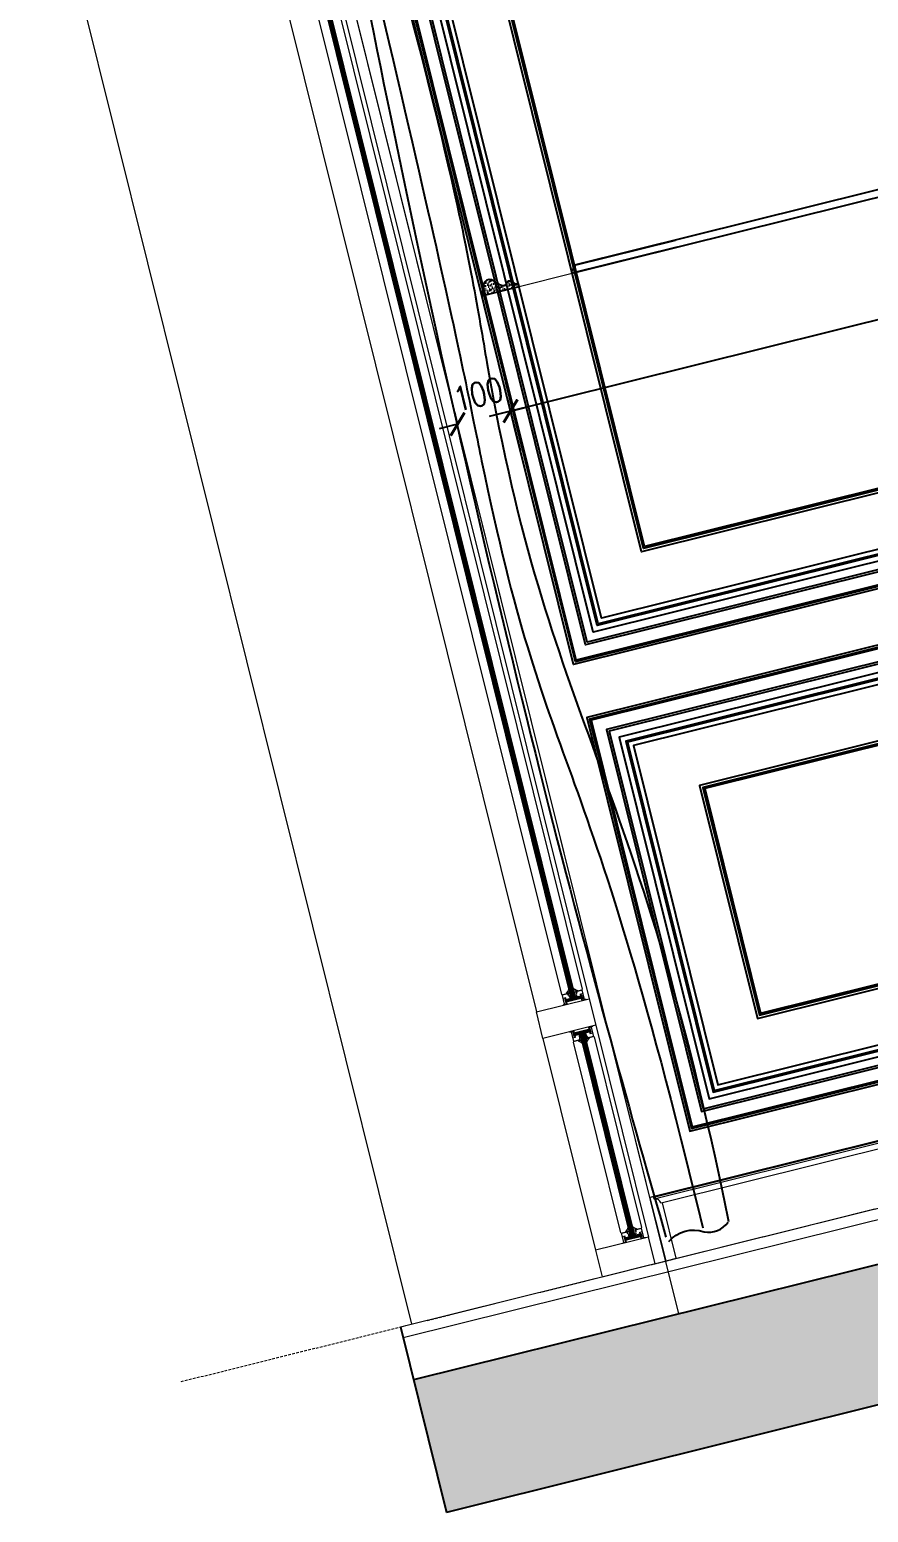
# Model space of a CAD drawing. Header units: inches. Extents: x 122939 to 389145, y 29603 to 529479.
# Drawn here: x 335380 to 336917, y 504473 to 507190 of the extents above; entities that cross this region are included whole.
import ezdxf

# ---------------------------------------------------------------- set-up
doc = ezdxf.new("R2010")
doc.units = ezdxf.units.IN
doc.header["$MEASUREMENT"] = 0
doc.linetypes.add('DASHED', pattern=[0.75, 0.5, -0.25])
doc.linetypes.add('HIDDEN', pattern=[0.375, 0.25, -0.125])
for name, color, linetype in [('8', 8, 'Continuous'), ('A-Hidden', 8, 'HIDDEN'), ('A-WALL', 7, 'Continuous'), ('Calliper_wall hatch_CHB', 8, 'Continuous'), ('gypsum', 31, 'Continuous')]:
    doc.layers.add(name, color=color, linetype=linetype)
for name, color, linetype, lineweight in [('A-Dim-ID', 9, 'Continuous', 20), ('A-FLOR-SLAB', 7, 'Continuous', 40), ('A-FLOR-TIL1', 6, 'Continuous', 18), ('A-GLAZ', 134, 'Continuous', 18), ('A-RNDR-ALUM', 1, 'Continuous', 9), ('A-RNDR-PT36', 253, 'Continuous', 20), ('CQ Wood', 30, 'Continuous', 0), ('GRC', 41, 'Continuous', 0)]:
    doc.layers.add(name, color=color, linetype=linetype, lineweight=lineweight)
doc.styles.add('ST9', font='romans.shx', dxfattribs={"width": 0.8})
doc.dimstyles.new('DIM-20', dxfattribs={"dimscale": 1000, "dimtxt": 0.044, "dimasz": 0.035, "dimexe": 0.022, "dimexo": 0.022, "dimgap": 0.022, "dimtad": 1, "dimdec": 0, "dimzin": 0, "dimdsep": 46, "dimtxsty": 'ST9', "dimblk1": 'ARCHTICK', "dimblk2": 'ARCHTICK', "dimsah": 1, "dimcen": 0.088, "dimdle": 0.04, "dimclrd": 256, "dimclre": 256, "dimclrt": 3, "dimadec": 0, "dimazin": 0, "dimtfac": 1, "dimtdec": 0, "dimtix": 1, "dimtofl": 0, "dimtmove": 1, "dimatfit": 3, "dimldrblk": 'CLOSED', "dimfxl": 1, "dimtolj": 1, "dimtzin": 0, "dimarcsym": 0})

# ---------------------------------------------------------------- blocks, each defined once
blk = doc.blocks.new('sec ciur')
at = {"layer": '8', "elevation": 0}
blk.add_lwpolyline([(40, -3212.5, 0.312238), (-26.7, -3211, -0.294829), (-73.6, -3204.5, -4.203767)], format="xyb", dxfattribs=at)
at = {"layer": '8'}
for points, knots in [([(-17.3, -133.6, 0), (-64.4, -1164.4, 0), (60.4, -2221.3, 0), (-111.1, -2339.9, 0), (-75, -3203.3, 0)], [364.375105, 364.375105, 364.375105, 364.375105, 944.525955, 3110.313825, 3110.313825, 3110.313825, 3110.313825]), ([(1.9, -140, 0), (6.7, -1367.1, 0), (75.9, -2377.4, 0), (-34.1, -2247.3, 0), (-26, -3203.3, 0)], [364.646956, 364.646956, 364.646956, 364.646956, 944.525955, 3120.888391, 3120.888391, 3120.888391, 3120.888391]), ([(7.2, -139.6, 0), (2.6, -374.6, 0), (84.3, -1831.4, 0), (59.4, -2767.5, 0), (43.4, -3203.3, 0)], [380.038546, 380.038546, 380.038546, 380.038546, 944.525955, 2562.967604, 2562.967604, 2562.967604, 2562.967604])]:
    blk.add_open_spline(points, degree=3, knots=knots, dxfattribs=at)
blk = doc.blocks.new('_ARCHTICK')
at = {"color": 0, "linetype": 'ByBlock', "const_width": 0.15}
blk.add_lwpolyline([(-0.5, -0.5), (0.5, 0.5)], dxfattribs=at)
blk = doc.blocks.new('*D205')
at = {"layer": 'A-Dim-ID', "lineweight": -2, "transparency": 16777216}
for p, q in [((336260.7, 506493.3), (336256.1, 506512.2)), ((336163.7, 506469.2), (336159, 506488)), ((336261.4, 506490.8), (336295.3, 506499.3)), ((336164.3, 506466.7), (336130.4, 506458.2))]:
    blk.add_line(p, q, dxfattribs=at)
at = {"layer": 'Defpoints', "color": 0, "transparency": 16777216}
for p in [(336261.4, 506490.8), (336266.1, 506472, 0), (336169, 506447.9, 0)]:
    blk.add_point(p, dxfattribs=at)
at = {"layer": 'A-Dim-ID', "lineweight": -2, "transparency": 16777216, "xscale": 35, "yscale": 35, "zscale": 35}
for p, rotation in [((336261.4, 506490.8), 193.9714232829857), ((336164.3, 506466.7), 13.9714232829857)]:
    blk.add_blockref('_ARCHTICK', p, dxfattribs=dict(at, rotation=rotation))
at = {"layer": 'A-Dim-ID', "color": 3, "transparency": 16777216, "insert": (336202.2, 506521.5), "char_height": 44, "attachment_point": 5, "rotation": 13.9714, "style": 'ST9'}
blk.add_mtext('\\A1;100', dxfattribs=at)
blk = doc.blocks.new('_CLOSED')
at = {"color": 0, "linetype": 'ByBlock'}
for p, q in [((-1, 0.167), (0, 0)), ((-1, 0.167), (-1, -0.167)), ((0, 0), (-1, -0.167)), ((0, 0), (-1, 0))]:
    blk.add_line(p, q, dxfattribs=at)
blk = doc.blocks.new('*D206')
at = {"layer": 'A-Dim-ID', "lineweight": -2, "transparency": 16777216}
for p, q in [((337812.7, 506799.7), (337789.3, 506893.6)), ((336222.6, 506481.2), (337833.4, 506882)), ((336279.4, 506418.3), (336256.1, 506512.2))]:
    blk.add_line(p, q, dxfattribs=at)
at = {"layer": 'Defpoints', "color": 0, "transparency": 16777216}
for p in [(337794.6, 506872.3), (337818, 506778.4, 0), (336284.7, 506396.9, 0)]:
    blk.add_point(p, dxfattribs=at)
at = {"layer": 'A-Dim-ID', "lineweight": -2, "transparency": 16777216, "xscale": 35, "yscale": 35, "zscale": 35}
for p, rotation in [((337794.6, 506872.3), 13.9714232829857), ((336261.4, 506490.8), 193.9714232829857)]:
    blk.add_blockref('_ARCHTICK', p, dxfattribs=dict(at, rotation=rotation))
at = {"layer": 'A-Dim-ID', "color": 3, "transparency": 16777216, "insert": (337017.4, 506724.3), "char_height": 44, "attachment_point": 5, "rotation": 13.9714, "style": 'ST9'}
blk.add_mtext('\\A1;1580', dxfattribs=at)
blk = doc.blocks.new('GLAZ-2')
at = {"layer": 'A-GLAZ'}
for p, q in [((-26.3, 511.6, 0), (-26.3, 2391.7, 0)), ((-24.9, 511.6, 0), (-24.9, 2391.7, 0)), ((-23.6, 511.6, 0), (-23.6, 2391.7, 0)), ((-22.3, 511.6, 0), (-22.3, 2391.7, 0)), ((-20.9, 511.6, 0), (-20.9, 2391.7, 0)), ((-19.6, 511.6, 0), (-19.6, 2391.7, 0)), ((-18.3, 511.6, 0), (-18.3, 2391.7, 0)), ((-26.3, 61.5, 0), (-26.3, 441.5, 0)), ((-24.9, 61.5, 0), (-24.9, 441.5, 0)), ((-23.6, 61.5, 0), (-23.6, 441.5, 0)), ((-22.3, 61.5, 0), (-22.3, 441.5, 0)), ((-20.9, 61.5, 0), (-20.9, 441.5, 0)), ((-19.6, 61.5, 0), (-19.6, 441.5, 0)), ((-18.3, 61.5, 0), (-18.3, 441.5, 0))]:
    blk.add_line(p, q, dxfattribs=at)
at = {"layer": 'A-RNDR-ALUM'}
for p, q in [((-50, 2400), (-50, 500, 0)), ((50, 2400), (50, 500, 0)), ((-38.2, 510.7, 0), (-37.5, 510.7, 0)), ((-38.2, 510.7, 0), (-38.2, 502.6, 0)), ((-38.2, 510.7, 0), (-37.5, 510.7, 0)), ((-38.2, 510.7, 0), (-38.2, 502.6, 0)), ((-38.2, 502.6, 0), (-37.5, 502.6, 0)), ((-38.2, 502.6, 0), (-37.5, 502.6, 0)), ((-37.5, 510.7, 0), (-37.5, 502.6, 0)), ((-37.5, 510.7, 0), (-37.5, 502.6, 0)), ((-37.5, 509, 0), (-7.1, 509, 0)), ((-37.5, 509, 0), (-7.1, 509, 0)), ((-37.5, 507.8, 0), (-7.1, 507.8, 0)), ((-37.5, 507.8, 0), (-7.1, 507.8, 0)), ((-37.5, 506.6, 0), (-7.1, 506.6, 0)), ((-37.5, 506.6, 0), (-7.1, 506.6, 0)), ((-37.5, 505.5, 0), (-7.1, 505.5, 0)), ((-37.5, 505.5, 0), (-7.1, 505.5, 0)), ((-37.5, 504.3, 0), (-7.1, 504.3, 0)), ((-37.5, 504.3, 0), (-7.1, 504.3, 0)), ((-36, 510.7, 0), (-35.3, 510.7, 0)), ((-36, 510.7, 0), (-35.3, 510.7, 0)), ((-36, 502.6, 0), (-35.3, 502.6, 0)), ((-36, 502.6, 0), (-35.3, 502.6, 0)), ((-6.4, 510.7, 0), (-7.1, 510.7, 0)), ((-7.1, 510.7, 0), (-7.1, 502.6, 0)), ((-6.4, 510.7, 0), (-7.1, 510.7, 0)), ((-7.1, 510.7, 0), (-7.1, 502.6, 0)), ((-6.4, 502.6, 0), (-7.1, 502.6, 0)), ((-6.4, 502.6, 0), (-7.1, 502.6, 0)), ((-6.4, 510.7, 0), (-6.4, 502.6, 0)), ((-6.4, 510.7, 0), (-6.4, 502.6, 0)), ((-50, 450, 0), (-50, 50, 0)), ((-38.2, 447.4, 0), (-37.5, 447.4, 0)), ((-38.2, 439.4, 0), (-38.2, 447.4, 0)), ((-38.2, 447.4, 0), (-37.5, 447.4, 0)), ((-38.2, 439.4, 0), (-38.2, 447.4, 0)), ((-38.2, 439.4, 0), (-37.5, 439.4, 0)), ((-38.2, 439.4, 0), (-37.5, 439.4, 0)), ((-37.5, 439.4, 0), (-37.5, 447.4, 0)), ((-37.5, 439.4, 0), (-37.5, 447.4, 0)), ((-37.5, 445.7, 0), (-7.1, 445.7, 0)), ((-37.5, 445.7, 0), (-7.1, 445.7, 0)), ((-37.5, 444.5, 0), (-7.1, 444.5, 0)), ((-37.5, 444.5, 0), (-7.1, 444.5, 0)), ((-37.5, 443.4, 0), (-7.1, 443.4, 0)), ((-37.5, 443.4, 0), (-7.1, 443.4, 0)), ((-37.5, 442.2, 0), (-7.1, 442.2, 0)), ((-37.5, 442.2, 0), (-7.1, 442.2, 0)), ((-37.5, 441, 0), (-7.1, 441, 0)), ((-37.5, 441, 0), (-7.1, 441, 0)), ((-36, 447.4, 0), (-35.3, 447.4, 0)), ((-36, 447.4, 0), (-35.3, 447.4, 0)), ((-36, 439.4, 0), (-35.3, 439.4, 0)), ((-36, 439.4, 0), (-35.3, 439.4, 0)), ((-6.4, 447.4, 0), (-7.1, 447.4, 0)), ((-7.1, 439.4, 0), (-7.1, 447.4, 0)), ((-6.4, 447.4, 0), (-7.1, 447.4, 0)), ((-7.1, 439.4, 0), (-7.1, 447.4, 0)), ((-6.4, 439.4, 0), (-7.1, 439.4, 0)), ((-6.4, 439.4, 0), (-7.1, 439.4, 0)), ((-6.4, 439.4, 0), (-6.4, 447.4, 0)), ((-6.4, 439.4, 0), (-6.4, 447.4, 0)), ((50, 450, 0), (50, 50, 0)), ((-38.2, 60.6, 0), (-37.5, 60.6, 0)), ((-38.2, 60.6, 0), (-38.2, 52.6, 0)), ((-38.2, 60.6, 0), (-37.5, 60.6, 0)), ((-38.2, 60.6, 0), (-38.2, 52.6, 0)), ((-37.5, 60.6, 0), (-37.5, 52.6, 0)), ((-37.5, 60.6, 0), (-37.5, 52.6, 0)), ((-37.5, 59, 0), (-7.1, 59, 0)), ((-37.5, 59, 0), (-7.1, 59, 0)), ((-37.5, 57.8, 0), (-7.1, 57.8, 0)), ((-37.5, 57.8, 0), (-7.1, 57.8, 0)), ((-37.5, 56.6, 0), (-7.1, 56.6, 0)), ((-37.5, 56.6, 0), (-7.1, 56.6, 0)), ((-37.5, 55.5, 0), (-7.1, 55.5, 0)), ((-37.5, 55.5, 0), (-7.1, 55.5, 0)), ((-36, 60.6, 0), (-35.3, 60.6, 0)), ((-36, 60.6, 0), (-35.3, 60.6, 0)), ((-6.4, 60.6, 0), (-7.1, 60.6, 0)), ((-7.1, 60.6, 0), (-7.1, 52.6, 0)), ((-6.4, 60.6, 0), (-7.1, 60.6, 0)), ((-7.1, 60.6, 0), (-7.1, 52.6, 0)), ((-6.4, 60.6, 0), (-6.4, 52.6, 0)), ((-6.4, 60.6, 0), (-6.4, 52.6, 0)), ((-38.2, 52.6, 0), (-37.5, 52.6, 0)), ((-38.2, 52.6, 0), (-37.5, 52.6, 0)), ((-37.5, 54.3, 0), (-7.1, 54.3, 0)), ((-37.5, 54.3, 0), (-7.1, 54.3, 0)), ((-36, 52.6, 0), (-35.3, 52.6, 0)), ((-36, 52.6, 0), (-35.3, 52.6, 0)), ((-6.4, 52.6, 0), (-7.1, 52.6, 0)), ((-6.4, 52.6, 0), (-7.1, 52.6, 0))]:
    blk.add_line(p, q, dxfattribs=at)
at = {"layer": 'A-RNDR-ALUM', "elevation": 0}
for points in [[(-14, 517.6), (-15.6, 517.6), (-15.6, 520.6, 0.015553), (-14.8, 520), (-11.6, 520, -0.104304), (-18.3, 526.1), (-18.3, 523.6, 0.016036), (-17.6, 522.8), (-17.6, 521.6), (-18.3, 520.9), (-18.3, 518.1), (-17.6, 518.7), (-17.6, 516.4), (-18.3, 515.7), (-18.3, 512.9), (-17.6, 513.5), (-17.6, 512.2, -0.414214), (-18.3, 511.6), (-26.3, 511.6, -0.414214), (-26.9, 512.2), (-26.9, 513.5), (-26.3, 512.9), (-26.3, 515.7), (-26.9, 516.4), (-26.9, 518.7), (-26.3, 518.1), (-26.3, 520.9), (-26.9, 521.6), (-26.9, 522.8, 0.016036), (-26.3, 523.6), (-26.3, 526.1, -0.104304), (-33, 520), (-29.8, 520, 0.015553), (-28.9, 520.6), (-28.9, 517.6), (-30.6, 517.6, -0.021646), (-28.9, 514.1), (-28.9, 512.2, 0.414214), (-26.3, 509.6), (-18.3, 509.6, 0.414214), (-15.6, 512.2), (-15.6, 514.1, -0.021646)], [(-14, 432.4), (-15.6, 432.4), (-15.6, 429.5, -0.015553), (-14.8, 430), (-11.6, 430, 0.104304), (-18.3, 423.9), (-18.3, 426.5, -0.016036), (-17.6, 427.2), (-17.6, 428.5), (-18.3, 429.1), (-18.3, 432), (-17.6, 431.3), (-17.6, 433.7), (-18.3, 434.3), (-18.3, 437.2), (-17.6, 436.5), (-17.6, 437.8, 0.414214), (-18.3, 438.5), (-26.3, 438.5, 0.414214), (-26.9, 437.8), (-26.9, 436.5), (-26.3, 437.2), (-26.3, 434.3), (-26.9, 433.7), (-26.9, 431.3), (-26.3, 432), (-26.3, 429.1), (-26.9, 428.5), (-26.9, 427.2, -0.016036), (-26.3, 426.5), (-26.3, 423.9, 0.104304), (-33, 430), (-29.8, 430, -0.015553), (-28.9, 429.5), (-28.9, 432.4), (-30.6, 432.4, 0.021646), (-28.9, 435.9), (-28.9, 437.8, -0.414214), (-26.3, 440.5), (-18.3, 440.5, -0.414214), (-15.6, 437.8), (-15.6, 435.9, 0.021646)], [(-14, 67.6), (-15.6, 67.6), (-15.6, 70.5, 0.015553), (-14.8, 70), (-11.6, 70, -0.104304), (-18.3, 76.1), (-18.3, 73.5, 0.016036), (-17.6, 72.8), (-17.6, 71.5), (-18.3, 70.9), (-18.3, 68), (-17.6, 68.7), (-17.6, 66.3), (-18.3, 65.7), (-18.3, 62.8), (-17.6, 63.5), (-17.6, 62.2, -0.414214), (-18.3, 61.5), (-26.3, 61.5, -0.414214), (-26.9, 62.2), (-26.9, 63.5), (-26.3, 62.8), (-26.3, 65.7), (-26.9, 66.3), (-26.9, 68.7), (-26.3, 68), (-26.3, 70.9), (-26.9, 71.5), (-26.9, 72.8, 0.016036), (-26.3, 73.5), (-26.3, 76.1, -0.104304), (-33, 70), (-29.8, 70, 0.015553), (-28.9, 70.5), (-28.9, 67.6), (-30.6, 67.6, -0.021646), (-28.9, 64.1), (-28.9, 62.2, 0.414214), (-26.3, 59.5), (-18.3, 59.5, 0.414214), (-15.6, 62.2), (-15.6, 64.1, -0.021646)]]:
    blk.add_lwpolyline(points, format="xyb", close=True, dxfattribs=at)
at = {"layer": 'A-RNDR-ALUM'}
for points in [[(-50, 450), (50, 450), (50, 500), (-50, 500)], [(-50, 50), (50, 50), (50, 0), (-50, 0)]]:
    blk.add_lwpolyline(points, close=True, dxfattribs=at)
at = {"layer": 'A-RNDR-ALUM', "const_width": 0.928, "elevation": 0}
for points in [[(-43.7, 501.4, 0.414214), (-44.2, 500.9)], [(-43.7, 501.4, 0.414214), (-44.2, 500.9)], [(-0.7, 501.4, -0.414214), (-0.2, 501)], [(-0.7, 501.4, -0.414214), (-0.2, 501)], [(-43.7, 448.6, -0.414214), (-44.2, 449.1)], [(-43.7, 448.6, -0.414214), (-44.2, 449.1)], [(-0.7, 448.6, 0.414214), (-0.2, 449.1)], [(-0.7, 448.6, 0.414214), (-0.2, 449.1)], [(-43.7, 51.4, 0.414214), (-44.2, 50.9)], [(-43.7, 51.4, 0.414214), (-44.2, 50.9)], [(-0.7, 51.4, -0.414214), (-0.2, 50.9)], [(-0.7, 51.4, -0.414214), (-0.2, 50.9)]]:
    blk.add_lwpolyline(points, format="xyb", dxfattribs=at)
at = {"layer": 'A-RNDR-ALUM'}
for points in [[(-40.6, 518.8, 0), (-40.6, 520, 0), (-29.9, 518.8, 0), (-29.9, 520, 0)], [(-40.6, 518.8, 0), (-40.6, 520, 0), (-29.9, 518.8, 0), (-29.9, 520, 0)], [(-40.6, 517.6, 0), (-40.6, 518.8, 0), (-29.9, 517.6, 0), (-29.9, 518.8, 0)], [(-40.6, 517.6, 0), (-40.6, 518.8, 0), (-29.9, 517.6, 0), (-29.9, 518.8, 0)], [(-4.3, 518.8, 0), (-4.3, 520, 0), (-15.1, 518.8, 0), (-15.1, 520, 0)], [(-4.3, 518.8, 0), (-4.3, 520, 0), (-15.1, 518.8, 0), (-15.1, 520, 0)], [(-4.3, 517.6, 0), (-4.3, 518.8, 0), (-15.1, 517.6, 0), (-15.1, 518.8, 0)], [(-4.3, 517.6, 0), (-4.3, 518.8, 0), (-15.1, 517.6, 0), (-15.1, 518.8, 0)], [(-44.6, 500, 0), (-44.6, 500.9, 0), (-42.2, 500, 0), (-43.7, 500.9, 0)], [(-44.6, 500, 0), (-44.6, 500.9, 0), (-42.2, 500, 0), (-43.7, 500.9, 0)], [(-42.2, 500, 0), (-43.7, 500.9, 0), (-42.2, 501.9, 0), (-43.7, 501.9, 0)], [(-42.2, 500, 0), (-43.7, 500.9, 0), (-42.2, 501.9, 0), (-43.7, 501.9, 0)], [(-39.8, 513.3, 0), (-39.8, 511.5, 0), (-35, 513.3, 0), (-36.9, 511.5, 0)], [(-39.8, 513.3, 0), (-39.8, 511.5, 0), (-35, 513.3, 0), (-36.9, 511.5, 0)], [(-36.9, 501.9, 0), (-35, 500, 0), (-39.8, 501.9, 0), (-39.8, 500, 0)], [(-36.9, 501.9, 0), (-35, 500, 0), (-39.8, 501.9, 0), (-39.8, 500, 0)], [(-36.9, 509.3, 0), (-35, 509.3, 0), (-36.9, 511.5, 0), (-35, 513.3, 0)], [(-36.9, 509.3, 0), (-35, 509.3, 0), (-36.9, 511.5, 0), (-35, 513.3, 0)], [(-36.9, 504, 0), (-35, 504, 0), (-36.9, 501.9, 0), (-35, 500, 0)], [(-36.9, 504, 0), (-35, 504, 0), (-36.9, 501.9, 0), (-35, 500, 0)], [(-4.6, 513.3, 0), (-4.6, 511.5, 0), (-9.4, 513.3, 0), (-7.5, 511.5, 0)], [(-7.5, 509.3, 0), (-9.4, 509.3, 0), (-7.5, 511.5, 0), (-9.4, 513.3, 0)], [(-4.6, 513.3, 0), (-4.6, 511.5, 0), (-9.4, 513.3, 0), (-7.5, 511.5, 0)], [(-7.5, 509.3, 0), (-9.4, 509.3, 0), (-7.5, 511.5, 0), (-9.4, 513.3, 0)], [(-7.5, 504, 0), (-9.4, 504, 0), (-7.5, 501.9, 0), (-9.4, 500, 0)], [(-7.5, 504, 0), (-9.4, 504, 0), (-7.5, 501.9, 0), (-9.4, 500, 0)], [(-7.5, 501.9, 0), (-9.4, 500, 0), (-4.6, 501.9, 0), (-4.6, 500, 0)], [(-7.5, 501.9, 0), (-9.4, 500, 0), (-4.6, 501.9, 0), (-4.6, 500, 0)], [(-2.2, 500, 0), (-0.7, 500.9, 0), (-2.2, 501.9, 0), (-0.7, 501.9, 0)], [(-2.2, 500, 0), (-0.7, 500.9, 0), (-2.2, 501.9, 0), (-0.7, 501.9, 0)], [(0.2, 500, 0), (0.2, 500.9, 0), (-2.2, 500, 0), (-0.7, 500.9, 0)], [(0.2, 500, 0), (0.2, 500.9, 0), (-2.2, 500, 0), (-0.7, 500.9, 0)], [(-44.6, 450, 0), (-44.6, 449.1, 0), (-42.2, 450, 0), (-43.7, 449.1, 0)], [(-44.6, 450, 0), (-44.6, 449.1, 0), (-42.2, 450, 0), (-43.7, 449.1, 0)], [(-42.2, 450, 0), (-43.7, 449.1, 0), (-42.2, 448.2, 0), (-43.7, 448.2, 0)], [(-42.2, 450, 0), (-43.7, 449.1, 0), (-42.2, 448.2, 0), (-43.7, 448.2, 0)], [(-36.9, 448.2, 0), (-35, 450, 0), (-39.8, 448.2, 0), (-39.8, 450, 0)], [(-36.9, 448.2, 0), (-35, 450, 0), (-39.8, 448.2, 0), (-39.8, 450, 0)], [(-39.8, 436.7, 0), (-39.8, 438.5, 0), (-35, 436.7, 0), (-36.9, 438.5, 0)], [(-39.8, 436.7, 0), (-39.8, 438.5, 0), (-35, 436.7, 0), (-36.9, 438.5, 0)], [(-36.9, 446, 0), (-35, 446, 0), (-36.9, 448.2, 0), (-35, 450, 0)], [(-36.9, 446, 0), (-35, 446, 0), (-36.9, 448.2, 0), (-35, 450, 0)], [(-36.9, 440.7, 0), (-35, 440.7, 0), (-36.9, 438.5, 0), (-35, 436.7, 0)], [(-36.9, 440.7, 0), (-35, 440.7, 0), (-36.9, 438.5, 0), (-35, 436.7, 0)], [(-7.5, 448.2, 0), (-9.4, 450, 0), (-4.6, 448.2, 0), (-4.6, 450, 0)], [(-7.5, 446, 0), (-9.4, 446, 0), (-7.5, 448.2, 0), (-9.4, 450, 0)], [(-7.5, 446, 0), (-9.4, 446, 0), (-7.5, 448.2, 0), (-9.4, 450, 0)], [(-7.5, 448.2, 0), (-9.4, 450, 0), (-4.6, 448.2, 0), (-4.6, 450, 0)], [(-7.5, 440.7, 0), (-9.4, 440.7, 0), (-7.5, 438.5, 0), (-9.4, 436.7, 0)], [(-7.5, 440.7, 0), (-9.4, 440.7, 0), (-7.5, 438.5, 0), (-9.4, 436.7, 0)], [(-4.6, 436.7, 0), (-4.6, 438.5, 0), (-9.4, 436.7, 0), (-7.5, 438.5, 0)], [(-4.6, 436.7, 0), (-4.6, 438.5, 0), (-9.4, 436.7, 0), (-7.5, 438.5, 0)], [(-2.2, 450, 0), (-0.7, 449.1, 0), (-2.2, 448.2, 0), (-0.7, 448.2, 0)], [(0.2, 450, 0), (0.2, 449.1, 0), (-2.2, 450, 0), (-0.7, 449.1, 0)], [(-2.2, 450, 0), (-0.7, 449.1, 0), (-2.2, 448.2, 0), (-0.7, 448.2, 0)], [(0.2, 450, 0), (0.2, 449.1, 0), (-2.2, 450, 0), (-0.7, 449.1, 0)], [(-40.6, 432.4, 0), (-40.6, 431.2, 0), (-29.9, 432.4, 0), (-29.9, 431.2, 0)], [(-40.6, 432.4, 0), (-40.6, 431.2, 0), (-29.9, 432.4, 0), (-29.9, 431.2, 0)], [(-40.6, 431.2, 0), (-40.6, 430, 0), (-29.9, 431.2, 0), (-29.9, 430, 0)], [(-40.6, 431.2, 0), (-40.6, 430, 0), (-29.9, 431.2, 0), (-29.9, 430, 0)], [(-4.3, 432.4, 0), (-4.3, 431.2, 0), (-15.1, 432.4, 0), (-15.1, 431.2, 0)], [(-4.3, 432.4, 0), (-4.3, 431.2, 0), (-15.1, 432.4, 0), (-15.1, 431.2, 0)], [(-4.3, 431.2, 0), (-4.3, 430, 0), (-15.1, 431.2, 0), (-15.1, 430, 0)], [(-4.3, 431.2, 0), (-4.3, 430, 0), (-15.1, 431.2, 0), (-15.1, 430, 0)], [(-40.6, 68.8, 0), (-40.6, 70, 0), (-29.9, 68.8, 0), (-29.9, 70, 0)], [(-40.6, 68.8, 0), (-40.6, 70, 0), (-29.9, 68.8, 0), (-29.9, 70, 0)], [(-40.6, 67.6, 0), (-40.6, 68.8, 0), (-29.9, 67.6, 0), (-29.9, 68.8, 0)], [(-40.6, 67.6, 0), (-40.6, 68.8, 0), (-29.9, 67.6, 0), (-29.9, 68.8, 0)], [(-39.8, 63.3, 0), (-39.8, 61.5, 0), (-35, 63.3, 0), (-36.9, 61.5, 0)], [(-39.8, 63.3, 0), (-39.8, 61.5, 0), (-35, 63.3, 0), (-36.9, 61.5, 0)], [(-36.9, 59.3, 0), (-35, 59.3, 0), (-36.9, 61.5, 0), (-35, 63.3, 0)], [(-36.9, 59.3, 0), (-35, 59.3, 0), (-36.9, 61.5, 0), (-35, 63.3, 0)], [(-4.3, 68.8, 0), (-4.3, 70, 0), (-15.1, 68.8, 0), (-15.1, 70, 0)], [(-4.3, 68.8, 0), (-4.3, 70, 0), (-15.1, 68.8, 0), (-15.1, 70, 0)], [(-4.3, 67.6, 0), (-4.3, 68.8, 0), (-15.1, 67.6, 0), (-15.1, 68.8, 0)], [(-4.3, 67.6, 0), (-4.3, 68.8, 0), (-15.1, 67.6, 0), (-15.1, 68.8, 0)], [(-4.6, 63.3, 0), (-4.6, 61.5, 0), (-9.4, 63.3, 0), (-7.5, 61.5, 0)], [(-7.5, 59.3, 0), (-9.4, 59.3, 0), (-7.5, 61.5, 0), (-9.4, 63.3, 0)], [(-4.6, 63.3, 0), (-4.6, 61.5, 0), (-9.4, 63.3, 0), (-7.5, 61.5, 0)], [(-7.5, 59.3, 0), (-9.4, 59.3, 0), (-7.5, 61.5, 0), (-9.4, 63.3, 0)], [(-44.6, 50, 0), (-44.6, 50.9, 0), (-42.2, 50, 0), (-43.7, 50.9, 0)], [(-44.6, 50, 0), (-44.6, 50.9, 0), (-42.2, 50, 0), (-43.7, 50.9, 0)], [(-42.2, 50, 0), (-43.7, 50.9, 0), (-42.2, 51.8, 0), (-43.7, 51.8, 0)], [(-42.2, 50, 0), (-43.7, 50.9, 0), (-42.2, 51.8, 0), (-43.7, 51.8, 0)], [(-36.9, 51.8, 0), (-35, 50, 0), (-39.8, 51.8, 0), (-39.8, 50, 0)], [(-36.9, 51.8, 0), (-35, 50, 0), (-39.8, 51.8, 0), (-39.8, 50, 0)], [(-36.9, 54, 0), (-35, 54, 0), (-36.9, 51.8, 0), (-35, 50, 0)], [(-36.9, 54, 0), (-35, 54, 0), (-36.9, 51.8, 0), (-35, 50, 0)], [(-7.5, 54, 0), (-9.4, 54, 0), (-7.5, 51.8, 0), (-9.4, 50, 0)], [(-7.5, 54, 0), (-9.4, 54, 0), (-7.5, 51.8, 0), (-9.4, 50, 0)], [(-7.5, 51.8, 0), (-9.4, 50, 0), (-4.6, 51.8, 0), (-4.6, 50, 0)], [(-7.5, 51.8, 0), (-9.4, 50, 0), (-4.6, 51.8, 0), (-4.6, 50, 0)], [(-2.2, 50, 0), (-0.7, 50.9, 0), (-2.2, 51.8, 0), (-0.7, 51.8, 0)], [(-2.2, 50, 0), (-0.7, 50.9, 0), (-2.2, 51.8, 0), (-0.7, 51.8, 0)], [(0.2, 50, 0), (0.2, 50.9, 0), (-2.2, 50, 0), (-0.7, 50.9, 0)], [(0.2, 50, 0), (0.2, 50.9, 0), (-2.2, 50, 0), (-0.7, 50.9, 0)]]:
    blk.add_solid(points, dxfattribs=at)
for points in [[(-42.2, 520, 0), (-39.8, 517.6, 0), (-42.2, 500, 0), (-39.8, 500, 0)], [(-42.2, 520, 0), (-39.8, 517.6, 0), (-40.1, 520, 0), (-40.1, 517.6, 0)], [(-42.2, 520, 0), (-39.8, 517.6, 0), (-42.2, 500, 0), (-39.8, 500, 0)], [(-42.2, 520, 0), (-39.8, 517.6, 0), (-40.1, 520, 0), (-40.1, 517.6, 0)], [(-4.6, 517.6, 0), (-2.2, 520, 0), (-4.6, 500, 0), (-2.2, 500, 0)], [(-2.2, 520, 0), (-4.6, 517.6, 0), (-4.3, 520, 0), (-4.3, 517.6, 0)], [(-4.6, 517.6, 0), (-2.2, 520, 0), (-4.6, 500, 0), (-2.2, 500, 0)], [(-2.2, 520, 0), (-4.6, 517.6, 0), (-4.3, 520, 0), (-4.3, 517.6, 0)], [(-42.2, 430, 0), (-39.8, 432.4, 0), (-42.2, 450, 0), (-39.8, 450, 0)], [(-42.2, 430, 0), (-39.8, 432.4, 0), (-42.2, 450, 0), (-39.8, 450, 0)], [(-4.6, 432.4, 0), (-2.2, 430, 0), (-4.6, 450, 0), (-2.2, 450, 0)], [(-4.6, 432.4, 0), (-2.2, 430, 0), (-4.6, 450, 0), (-2.2, 450, 0)], [(-42.2, 430, 0), (-39.8, 432.4, 0), (-40.1, 430, 0), (-40.1, 432.4, 0)], [(-42.2, 430, 0), (-39.8, 432.4, 0), (-40.1, 430, 0), (-40.1, 432.4, 0)], [(-2.2, 430, 0), (-4.6, 432.4, 0), (-4.3, 430, 0), (-4.3, 432.4, 0)], [(-2.2, 430, 0), (-4.6, 432.4, 0), (-4.3, 430, 0), (-4.3, 432.4, 0)], [(-42.2, 70, 0), (-39.8, 67.6, 0), (-42.2, 50, 0), (-39.8, 50, 0)], [(-42.2, 70, 0), (-39.8, 67.6, 0), (-40.1, 70, 0), (-40.1, 67.6, 0)], [(-42.2, 70, 0), (-39.8, 67.6, 0), (-42.2, 50, 0), (-39.8, 50, 0)], [(-42.2, 70, 0), (-39.8, 67.6, 0), (-40.1, 70, 0), (-40.1, 67.6, 0)], [(-4.6, 67.6, 0), (-2.2, 70, 0), (-4.6, 50, 0), (-2.2, 50, 0)], [(-2.2, 70, 0), (-4.6, 67.6, 0), (-4.3, 70, 0), (-4.3, 67.6, 0)], [(-4.6, 67.6, 0), (-2.2, 70, 0), (-4.6, 50, 0), (-2.2, 50, 0)], [(-2.2, 70, 0), (-4.6, 67.6, 0), (-4.3, 70, 0), (-4.3, 67.6, 0)]]:
    blk.add_trace(points, dxfattribs=at)
at = {"layer": 'A-RNDR-PT36'}
for p, q in [((-42.2, 520, 0), (-42.2, 2380.2, 0)), ((-2.2, 2380.2, 0), (-2.2, 520, 0)), ((-42.2, 70, 0), (-42.2, 430, 0)), ((-2.2, 430, 0), (-2.2, 70, 0))]:
    blk.add_line(p, q, dxfattribs=at)
blk = doc.blocks.new('M1')
at = {"layer": 'gypsum', "linetype": 'Continuous'}
h = blk.add_hatch(dxfattribs=at)
h.set_pattern_fill('GYPSUM', color=251, scale=36.842105, style=0, pattern_type=2)
h.set_pattern_definition([(360, (273234.79, 528507.015), (2e-15, 36.8421), [0, -36.8421]), (360, (273234.527, 528503.77), (2e-15, 36.8421), [0, -36.8421]), (360, (273237.11, 528504.44), (2e-15, 36.8421), [0, -36.8421]), (315, (273237.37, 528509.747), (36.8421, -9e-15), [0.2358, -51.8668]), (360, (273235.53, 528509.4), (2e-15, 36.8421), [0, -36.8421]), (360, (273235.53, 528509.4), (2e-15, 36.8421), [0, -36.8421]), (315, (273242.219, 528506.049), (36.8421, -9e-15), [0.2358, -51.8668]), (360, (273242.8, 528506.687), (2e-15, 36.8421), [0, -36.8421]), (360, (273242.8, 528506.687), (2e-15, 36.8421), [0, -36.8421]), (360, (273239.94, 528504.064), (2e-15, 36.8421), [0, -36.8421]), (315, (273244.39, 528504.474), (36.8421, -9e-15), [0.2358, -51.8668]), (315, (273244.39, 528504.474), (36.8421, -9e-15), [0.2358, -51.8668]), (315, (273242.807, 528509.432), (36.8421, -9e-15), [0.2358, -51.8668]), (315, (273242.807, 528509.432), (36.8421, -9e-15), [0.2358, -51.8668]), (360, (273243.383, 528510.347), (2e-15, 36.8421), [0, -36.8421]), (360, (273240.827, 528510.954), (2e-15, 36.8421), [0, -36.8421]), (360, (273246.932, 528510.374), (2e-15, 36.8421), [0, -36.8421]), (360, (273244.505, 528511.947), (2e-15, 36.8421), [0, -36.8421]), (360, (273234.93, 528514.797), (2e-15, 36.8421), [0, -36.8421]), (315, (273239.017, 528516.243), (36.8421, -9e-15), [0.2358, -51.8668]), (315, (273239.017, 528516.243), (36.8421, -9e-15), [0.2358, -51.8668]), (360, (273236.827, 528519.467), (2e-15, 36.8421), [0, -36.8421]), (360, (273236.09, 528517.082), (2e-15, 36.8421), [0, -36.8421]), (360, (273235.245, 528524.425), (2e-15, 36.8421), [0, -36.8421]), (360, (273234.507, 528522.04), (2e-15, 36.8421), [0, -36.8421]), (315, (273239.005, 528526.003), (36.8421, -9e-15), [0.2358, -51.8668]), (315, (273239.005, 528526.003), (36.8421, -9e-15), [0.2358, -51.8668]), (360, (273243.625, 528515.488), (2e-15, 36.8421), [0, -36.8421]), (315, (273244.105, 528519.5), (36.8421, -9e-15), [0.2358, -51.8668]), (360, (273244.096, 528516.754), (2e-15, 36.8421), [0, -36.8421]), (360, (273244.096, 528516.754), (2e-15, 36.8421), [0, -36.8421]), (315, (273242.523, 528524.457), (36.8421, -9e-15), [0.2358, -51.8668]), (315, (273241.934, 528521.074), (36.8421, -9e-15), [0.2358, -51.8668]), (315, (273241.934, 528521.074), (36.8421, -9e-15), [0.2358, -51.8668]), (315, (273241.934, 528521.074), (36.8421, -9e-15), [0.2358, -51.8668]), (315, (273235.012, 528526.818), (36.8421, -9e-15), [0.2358, -51.8668]), (315, (273235.012, 528526.818), (36.8421, -9e-15), [0.2358, -51.8668]), (360, (273236.565, 528531.054), (2e-15, 36.8421), [0, -36.8421]), (360, (273236.143, 528538.297), (2e-15, 36.8421), [0, -36.8421]), (360, (273235.88, 528535.053), (2e-15, 36.8421), [0, -36.8421]), (360, (273238.463, 528535.724), (2e-15, 36.8421), [0, -36.8421]), (360, (273237.725, 528533.34), (2e-15, 36.8421), [0, -36.8421]), (315, (273240.653, 528532.5), (36.8421, -9e-15), [0.2358, -51.8668]), (360, (273242.463, 528527.21), (2e-15, 36.8421), [0, -36.8421]), (360, (273242.463, 528527.21), (2e-15, 36.8421), [0, -36.8421]), (360, (273245.26, 528531.744), (2e-15, 36.8421), [0, -36.8421]), (360, (273245.02, 528526.604), (2e-15, 36.8421), [0, -36.8421]), (360, (273246.14, 528528.203), (2e-15, 36.8421), [0, -36.8421]), (315, (273243.57, 528537.33), (36.8421, -9e-15), [0.2358, -51.8668]), (315, (273243.57, 528537.33), (36.8421, -9e-15), [0.2358, -51.8668]), (315, (273245.74, 528535.755), (36.8421, -9e-15), [0.2358, -51.8668]), (360, (273244.15, 528537.97), (2e-15, 36.8421), [0, -36.8421]), (360, (273245.732, 528533.01), (2e-15, 36.8421), [0, -36.8421]), (360, (273245.732, 528533.01), (2e-15, 36.8421), [0, -36.8421]), (315, (273250.58, 528503.512), (36.8421, -9e-15), [0.2358, -51.8668]), (360, (273252.315, 528503.59), (2e-15, 36.8421), [0, -36.8421]), (360, (273250.403, 528505.074), (2e-15, 36.8421), [0, -36.8421]), (360, (273250.403, 528505.074), (2e-15, 36.8421), [0, -36.8421]), (360, (273249.67, 528506.44), (2e-15, 36.8421), [0, -36.8421]), (360, (273255.97, 528506.47), (2e-15, 36.8421), [0, -36.8421]), (360, (273252.787, 528504.855), (2e-15, 36.8421), [0, -36.8421]), (360, (273253.86, 528506.66), (2e-15, 36.8421), [0, -36.8421]), (315, (273248.997, 528508.316), (36.8421, -9e-15), [0.2358, -51.8668]), (315, (273248.997, 528508.316), (36.8421, -9e-15), [0.2358, -51.8668]), (360, (273248.917, 528513.175), (2e-15, 36.8421), [0, -36.8421]), (315, (273253.693, 528508.798), (36.8421, -9e-15), [0.2358, -51.8668]), (360, (273254.39, 528511.43), (2e-15, 36.8421), [0, -36.8421]), (360, (273256.972, 528512.1), (2e-15, 36.8421), [0, -36.8421]), (360, (273256.235, 528509.715), (2e-15, 36.8421), [0, -36.8421]), (360, (273256.235, 528509.715), (2e-15, 36.8421), [0, -36.8421]), (360, (273253.26, 528512.057), (2e-15, 36.8421), [0, -36.8421]), (315, (273260.745, 528503.918), (36.8421, -9e-15), [0.2358, -51.8668]), (315, (273260.745, 528503.918), (36.8421, -9e-15), [0.2358, -51.8668]), (360, (273257.817, 528504.757), (2e-15, 36.8421), [0, -36.8421]), (360, (273265.352, 528503.162), (2e-15, 36.8421), [0, -36.8421]), (315, (273260.16, 528513.538), (36.8421, -9e-15), [0.2358, -51.8668]), (360, (273258.555, 528507.14), (2e-15, 36.8421), [0, -36.8421]), (360, (273258.555, 528507.14), (2e-15, 36.8421), [0, -36.8421]), (315, (273264.25, 528512.132), (36.8421, -9e-15), [0.2358, -51.8668]), (315, (273263.662, 528508.748), (36.8421, -9e-15), [0.2358, -51.8668]), (360, (273264.24, 528509.387), (2e-15, 36.8421), [0, -36.8421]), (360, (273264.24, 528509.387), (2e-15, 36.8421), [0, -36.8421]), (360, (273264.24, 528509.387), (2e-15, 36.8421), [0, -36.8421]), (315, (273265.833, 528507.173), (36.8421, -9e-15), [0.2358, -51.8668]), (315, (273265.833, 528507.173), (36.8421, -9e-15), [0.2358, -51.8668]), (360, (273265.824, 528504.43), (2e-15, 36.8421), [0, -36.8421]), (315, (273270.44, 528511.016), (36.8421, -9e-15), [0.2358, -51.8668]), (315, (273270.44, 528511.016), (36.8421, -9e-15), [0.2358, -51.8668]), (360, (273271.113, 528509.14), (2e-15, 36.8421), [0, -36.8421]), (315, (273250.35, 528539.598), (36.8421, -9e-15), [0.2358, -51.8668]), (315, (273250.35, 528539.598), (36.8421, -9e-15), [0.2358, -51.8668]), (315, (273250.296, 528518.383), (36.8421, -9e-15), [0.2358, -51.8668]), (360, (273252.573, 528516.056), (2e-15, 36.8421), [0, -36.8421]), (360, (273249.39, 528514.44), (2e-15, 36.8421), [0, -36.8421]), (360, (273249.39, 528514.44), (2e-15, 36.8421), [0, -36.8421]), (315, (273256.168, 528514.352), (36.8421, -9e-15), [0.2358, -51.8668]), (315, (273256.168, 528514.352), (36.8421, -9e-15), [0.2358, -51.8668]), (360, (273253.38, 528519.706), (2e-15, 36.8421), [0, -36.8421]), (360, (273254.42, 528514.342), (2e-15, 36.8421), [0, -36.8421]), (315, (273248.713, 528523.341), (36.8421, -9e-15), [0.2358, -51.8668]), (360, (273250.12, 528520.1), (2e-15, 36.8421), [0, -36.8421]), (360, (273249.385, 528521.467), (2e-15, 36.8421), [0, -36.8421]), (360, (273249.385, 528521.467), (2e-15, 36.8421), [0, -36.8421]), (315, (273254.757, 528524.914), (36.8421, -9e-15), [0.2358, -51.8668]), (360, (273253.85, 528520.972), (2e-15, 36.8421), [0, -36.8421]), (360, (273253.575, 528521.685), (2e-15, 36.8421), [0, -36.8421]), (360, (273253.575, 528521.685), (2e-15, 36.8421), [0, -36.8421]), (360, (273257.72, 528518.59), (2e-15, 36.8421), [0, -36.8421]), (315, (273261.81, 528520.034), (36.8421, -9e-15), [0.2358, -51.8668]), (360, (273263.62, 528514.745), (2e-15, 36.8421), [0, -36.8421]), (360, (273263.62, 528514.745), (2e-15, 36.8421), [0, -36.8421]), (360, (273258.88, 528520.873), (2e-15, 36.8421), [0, -36.8421]), (360, (273257.3, 528525.83), (2e-15, 36.8421), [0, -36.8421]), (360, (273257.035, 528522.588), (2e-15, 36.8421), [0, -36.8421]), (360, (273259.62, 528523.258), (2e-15, 36.8421), [0, -36.8421]), (315, (273264.726, 528524.865), (36.8421, -9e-15), [0.2358, -51.8668]), (360, (273265.306, 528525.503), (2e-15, 36.8421), [0, -36.8421]), (360, (273265.306, 528525.503), (2e-15, 36.8421), [0, -36.8421]), (360, (273248.568, 528526.63), (2e-15, 36.8421), [0, -36.8421]), (360, (273251.025, 528530.698), (2e-15, 36.8421), [0, -36.8421]), (360, (273250.553, 528529.43), (2e-15, 36.8421), [0, -36.8421]), (360, (273255.452, 528527.546), (2e-15, 36.8421), [0, -36.8421]), (360, (273254.895, 528528.314), (2e-15, 36.8421), [0, -36.8421]), (360, (273254.21, 528532.313), (2e-15, 36.8421), [0, -36.8421]), (360, (273256.055, 528530.6), (2e-15, 36.8421), [0, -36.8421]), (315, (273251.93, 528534.64), (36.8421, -9e-15), [0.2358, -51.8668]), (360, (273251.755, 528536.356), (2e-15, 36.8421), [0, -36.8421]), (360, (273251.755, 528536.356), (2e-15, 36.8421), [0, -36.8421]), (360, (273251.02, 528537.723), (2e-15, 36.8421), [0, -36.8421]), (360, (273256.55, 528534.96), (2e-15, 36.8421), [0, -36.8421]), (360, (273256.08, 528533.695), (2e-15, 36.8421), [0, -36.8421]), (360, (273255.21, 528537.942), (2e-15, 36.8421), [0, -36.8421]), (315, (273258.87, 528528.342), (36.8421, -9e-15), [0.2358, -51.8668]), (360, (273258.036, 528528.216), (2e-15, 36.8421), [0, -36.8421]), (360, (273260.42, 528532.578), (2e-15, 36.8421), [0, -36.8421]), (360, (273260.42, 528532.578), (2e-15, 36.8421), [0, -36.8421]), (315, (273265.315, 528528.248), (36.8421, -9e-15), [0.2358, -51.8668]), (315, (273262.862, 528527.527), (36.8421, -9e-15), [0.2358, -51.8668]), (315, (273262.862, 528527.527), (36.8421, -9e-15), [0.2358, -51.8668]), (315, (273262.862, 528527.527), (36.8421, -9e-15), [0.2358, -51.8668]), (315, (273257.458, 528538.904), (36.8421, -9e-15), [0.2358, -51.8668]), (360, (273259.735, 528536.577), (2e-15, 36.8421), [0, -36.8421]), (360, (273259.735, 528536.577), (2e-15, 36.8421), [0, -36.8421]), (315, (273264.51, 528534.024), (36.8421, -9e-15), [0.2358, -51.8668]), (315, (273264.51, 528534.024), (36.8421, -9e-15), [0.2358, -51.8668]), (360, (273262.32, 528537.247), (2e-15, 36.8421), [0, -36.8421]), (360, (273261.582, 528534.863), (2e-15, 36.8421), [0, -36.8421]), (360, (273269.723, 528514.165), (2e-15, 36.8421), [0, -36.8421]), (360, (273266.416, 528519.28), (2e-15, 36.8421), [0, -36.8421]), (360, (273266.175, 528514.138), (2e-15, 36.8421), [0, -36.8421]), (360, (273267.296, 528515.738), (2e-15, 36.8421), [0, -36.8421]), (315, (273266.897, 528523.29), (36.8421, -9e-15), [0.2358, -51.8668]), (360, (273266.888, 528520.545), (2e-15, 36.8421), [0, -36.8421]), (360, (273266.888, 528520.545), (2e-15, 36.8421), [0, -36.8421]), (360, (273268.875, 528528.128), (2e-15, 36.8421), [0, -36.8421]), (360, (273266.32, 528528.734), (2e-15, 36.8421), [0, -36.8421]), (360, (273269.997, 528529.727), (2e-15, 36.8421), [0, -36.8421]), (315, (273269.598, 528537.28), (36.8421, -9e-15), [0.2358, -51.8668]), (315, (273267.427, 528538.854), (36.8421, -9e-15), [0.2358, -51.8668]), (360, (273269.59, 528534.534), (2e-15, 36.8421), [0, -36.8421]), (360, (273269.117, 528533.27), (2e-15, 36.8421), [0, -36.8421]), (360, (273269.117, 528533.27), (2e-15, 36.8421), [0, -36.8421]), (360, (273269.117, 528533.27), (2e-15, 36.8421), [0, -36.8421]), (360, (273260, 528539.82), (2e-15, 36.8421), [0, -36.8421]), (360, (273268.006, 528539.493), (2e-15, 36.8421), [0, -36.8421])])
edge = h.paths.add_edge_path()
edge.add_arc((272491.1, 527822.2), 11.9, 283.9461, 462.7163)
edge.add_line((272488.5, 527833.8), (272488.5, 527836.1))
edge.add_ellipse((272488.5, 527840.4), major_axis=(-6.53, 0), ratio=0.663806, start_angle=0, end_angle=90, ccw=False)
edge.add_line((272482, 527840.4), (272477.4, 527840.4))
edge.add_line((272477.4, 527840.4), (272477.4, 527770))
edge.add_line((272477.4, 527770), (272482.5, 527770))
edge.add_arc((272492.2, 527770.8), 9.73, 123.9206, 185.0555, ccw=False)
edge.add_line((272486.7, 527778.9), (272486.7, 527781.3))
edge.add_arc((272486.2, 527786.4), 5.15, 276.0442, 443.9558)
edge.add_arc((272497.1, 527795.8), 11.2, 106.1159, 202.4548, ccw=False)
edge.add_spline(control_points=[(272494, 527806.6), (272494, 527807.9), (272494, 527809.3), (272494, 527810.7)], knot_values=[0, 0, 0, 0, 0.167192, 0.167192, 0.167192, 0.167192], degree=3, periodic=0)
for p, q in [((272477.4, 527840.4), (272477.4, 527770)), ((272482, 527840.4), (272477.4, 527840.4)), ((272488.5, 527836.1), (272488.5, 527833.8)), ((272477.4, 527770), (272482.5, 527770)), ((272486.7, 527781.3), (272486.7, 527778.9))]:
    blk.add_line(p, q, dxfattribs=at)
for centre, radius, start, end in [((272491.1, 527822.2), 11.9, 283.9461, 102.7163), ((272497.1, 527795.8), 11.2, 106.1159, 202.4548), ((272486.2, 527786.4), 5.15, 276.0442, 83.9558), ((272492.2, 527770.8), 9.73, 123.9206, 185.0555)]:
    blk.add_arc(centre, radius, start, end, dxfattribs=at)
blk.add_ellipse((272488.5, 527840.4), major_axis=(-6.53, 0), ratio=0.663806, start_param=0, end_param=1.570796, dxfattribs=at)
blk.add_spline([(272494, 527810.7), (272494, 527806.6)], degree=3, dxfattribs=at)

msp = doc.modelspace()

# ---------------------------------------------------------------- hatches: boundary and pattern name
at = {"layer": 'Calliper_wall hatch_CHB', "ltscale": 300}
h = msp.add_hatch(dxfattribs=at)
h.set_pattern_fill('AR-CONC', color=256, scale=10, style=0)
h.set_pattern_definition([(63.971423, (252734.533, 457684.53), (71.11917, 11.22781), [7.5, -82.5]), (8.97142, (252734.53, 457684.53), (-31.625426, 69.643965), [6, -66]), (114.42287, (252740.46, 457685.464), (39.493744, 80.871776), [6.37402, -70.11421]), (60.15562, (252729.7, 457703.94), (107.5631, 9.70499), [11.25, -123.75]), (110.60706, (252738.67, 457704.75), (67.1822, 117.09634), [9.56103, -105.17138]), (5.15559, (252729.7, 457703.94), (67.1822, 117.09634), [9, -99]), (34.971423, (252740.616, 457701.5), (67.645578, -24.659192), [7.5, -82.5]), (339.97142, (252740.616, 457701.5), (6.103844, 76.244295), [6, -66]), (85.42287, (252746.25, 457699.444), (73.74942, 51.5851), [6.37402, -70.11421]), (51.471423, (252734.533, 457684.53), (-6.857308, 32.598146), [0, -65.2, 0, -67, 0, -66.25]), (21.471423, (252734.533, 457684.53), (16.006101, 44.62585), [0, -38.2, 0, -63.7, 0, -25.25]), (341.471423, (252712.893, 457679.145), (52.347558, 10.6997366), [0, -25, 0, -78, 0, -103.5]), (331.471423, (252703.19, 457676.73), (54.17642, 23.794676), [0, -32.5, 0, -51.8, 0, -73.5])])
h.paths.add_polyline_path([(344123.607, 506715.699), (343780.158, 506630.25), (336083.663, 504715.374), (336144.022, 504472.77), (344183.967, 506473.095)])

# ---------------------------------------------------------------- linework, layer by layer
at = {"layer": 'A-FLOR-TIL1'}
for p, q in [((336059.519, 504812.416, 0), (343610.452, 506691.075, 0)), ((336064.348, 504793.008, 0), (343615.281, 506671.667, 0))]:
    msp.add_line(p, q, dxfattribs=at)
at = {"layer": 'A-FLOR-TIL1', "elevation": -0.006}
for points in [[(338399.448, 505518.245), (336516.627, 505049.802)], [(338401.871, 505516.787), (336524.125, 505049.607)], [(338402.616, 505513.881), (336524.849, 505046.695)], [(338417.625, 505507.31), (336539.879, 505040.13)]]:
    msp.add_lwpolyline(points, dxfattribs=at)
at = {"layer": 'A-Hidden', "linetype": 'DASHED', "lineweight": 0, "ltscale": 10}
msp.add_line((335657.31, 504712.347, 0), (345396.053, 507135.33, 0), dxfattribs=at)
at = {"layer": 'A-RNDR-PT36'}
msp.add_line((335379.852, 507631.724, 0), (336080.022, 504817.517, 0), dxfattribs=at)
at = {"layer": 'A-WALL'}
for p, q in [((344123.607, 506715.699, 0), (336083.663, 504715.374, 0)), ((344183.967, 506473.095, 0), (336144.022, 504472.77, 0)), ((336059.519, 504812.416, 0), (336144.022, 504472.77, 0))]:
    msp.add_line(p, q, dxfattribs=at)
at = {"layer": 'CQ Wood', "lineweight": 0, "ltscale": 5, "elevation": 0}
msp.add_lwpolyline([(336519.76, 505050.582), (336516.849, 505049.857), (336517.573, 505046.946), (336545.822, 504933.407), (336565.23, 504938.236), (336539.879, 505040.13), (336536.968, 505039.406, 0.41481606), (336524.849, 505046.695), (336524.125, 505049.607), (336521.701, 505051.065), (336519.76, 505050.582)], format="xyb", dxfattribs=at)
at = {"layer": 'CQ Wood', "lineweight": 0, "ltscale": 5, "elevation": -0.006}
for points in [[(336517.332, 505047.917), (336517.11, 505047.861)], [(336518.056, 505045.005), (336517.834, 505044.95)], [(336520.471, 505035.301), (336520.248, 505035.246)]]:
    msp.add_lwpolyline(points, dxfattribs=at)
at = {"layer": 'GRC'}
for p, q in [((336545.541, 504934.536, 0), (335676.645, 508426.906, 0)), ((336569.965, 504836.366, 0), (335676.645, 508426.906, 0)), ((336277.177, 506719.128, 0), (336374.219, 506743.271, 0))]:
    msp.add_line(p, q, dxfattribs=at)
at = {"layer": 'gypsum', "elevation": 0}
for points in [[(337910.247, 506407.607), (336376.983, 506026.134), (335994.064, 507565.206), (337527.329, 507946.68)], [(337904.991, 506410.769), (336380.145, 506031.39), (335999.32, 507562.045), (337524.167, 507941.424)], [(337902.175, 506412.463), (336381.839, 506034.206), (336002.137, 507560.351), (337522.473, 507938.608)], [(337874.161, 506429.314), (336398.69, 506062.22), (336030.151, 507543.499), (337505.621, 507910.594)], [(337869.185, 506432.308), (336401.684, 506067.196), (336035.127, 507540.506), (337502.628, 507905.617)], [(337850.987, 506443.255), (336412.631, 506085.394), (336053.325, 507529.559), (337491.681, 507887.419)], [(337838.566, 506450.726), (336420.102, 506097.815), (336065.746, 507522.087), (337484.21, 507874.999)], [(337835.685, 506452.46), (336421.835, 506100.696), (336068.627, 507520.354), (337482.476, 507872.117)], [(337824.858, 506458.972), (336428.348, 506111.523), (336079.454, 507513.841), (337475.964, 507861.29)], [(337703.672, 506531.87), (336501.246, 506232.708), (336200.639, 507440.943), (337403.066, 507740.105)], [(337697.622, 506535.51), (336504.886, 506238.759), (336206.69, 507437.304), (337399.426, 507734.054)], [(337693.986, 506537.697), (336507.073, 506242.395), (336210.326, 507435.117), (337397.239, 507730.419)], [(337934.391, 506310.566), (336401.127, 505929.092), (336589.729, 505171.038), (338122.994, 505552.512)], [(337931.229, 506305.31), (336406.383, 505925.93), (336592.891, 505176.294), (338117.738, 505555.674)], [(337929.535, 506302.493), (336409.199, 505924.236), (336594.585, 505179.111), (338114.921, 505557.368)], [(337912.684, 506274.479), (336437.213, 505907.385), (336611.437, 505207.124), (338086.907, 505574.219)], [(337909.69, 506269.503), (336442.189, 505904.391), (336614.43, 505212.101), (338081.931, 505577.213)], [(337898.744, 506251.305), (336460.387, 505893.445), (336625.377, 505230.299), (338063.733, 505588.159)], [(337891.272, 506238.884), (336472.808, 505885.973), (336632.848, 505242.719), (338051.312, 505595.631)], [(337889.539, 506236.003), (336475.689, 505884.24), (336634.582, 505245.601), (338048.431, 505597.364)], [(337883.026, 506225.176), (336486.516, 505877.727), (336641.094, 505256.428), (338037.604, 505603.877)], [(337883.026, 506225.176), (336486.516, 505877.727), (336641.094, 505256.428), (338037.604, 505603.877)], [(337810.128, 506103.991), (336607.702, 505804.829), (336713.992, 505377.613), (337916.419, 505676.775)], [(337806.488, 506097.94), (336613.752, 505801.189), (336717.632, 505383.664), (337910.368, 505680.415)], [(337804.301, 506094.304), (336617.388, 505799.002), (336719.819, 505387.299), (337906.732, 505682.602)]]:
    msp.add_lwpolyline(points, close=True, dxfattribs=at)
for points in [[(336374.219, 506743.271), (337576.645, 507042.433), (337575.438, 507047.285, -0.39467141), (337569.386, 507050.932), (337566.474, 507050.208), (337565.75, 507053.119), (336378.837, 506757.817)], [(336566.713, 506791.164), (336374.219, 506743.271), (336373.012, 506748.124, 0.39467141), (336376.65, 506754.181), (336379.561, 506754.905), (336378.837, 506757.817), (336563.574, 506803.779)]]:
    msp.add_lwpolyline(points, format="xyb", dxfattribs=at)

# ---------------------------------------------------------------- block references
at = {"layer": 'A-FLOR-SLAB', "xscale": -1, "rotation": 13.97142328298538}
msp.add_blockref('GLAZ-2', (336477.903, 504916.509, 0), dxfattribs=at)
at = {"layer": 'gypsum', "xscale": -1, "rotation": 13.97142328298802}
msp.add_blockref('sec ciur', (335814.967, 508096.213, -0.001), dxfattribs=at)
at = {"layer": 'gypsum', "lineweight": 0, "rotation": 103.9714232829821}
msp.add_blockref('M1', (914220.116, 369726.343, 0), dxfattribs=at)

# ---------------------------------------------------------------- dimensions: what is measured, and where the dimension line sits
at = {"layer": 'A-Dim-ID'}
for base, p1, p2, picture, middle in [((337794.633, 506872.299, 0), (336284.732, 506396.922, 0), (337817.996, 506778.396, 0), '*D206', (337017.377, 506724.261, 0)), ((336261.369, 506490.825, 0), (336169.029, 506447.857, 0), (336266.053, 506471.996, 0), '*D205', (336202.233, 506521.454, 0))]:
    dim = msp.add_linear_dim(base=base, p1=p1, p2=p2, angle=13.971423, dimstyle='DIM-20', dxfattribs=at)
    dim.commit()
    dim.dimension.update_dxf_attribs({"geometry": picture, "text_midpoint": middle})

doc.saveas('drawing.dxf')
